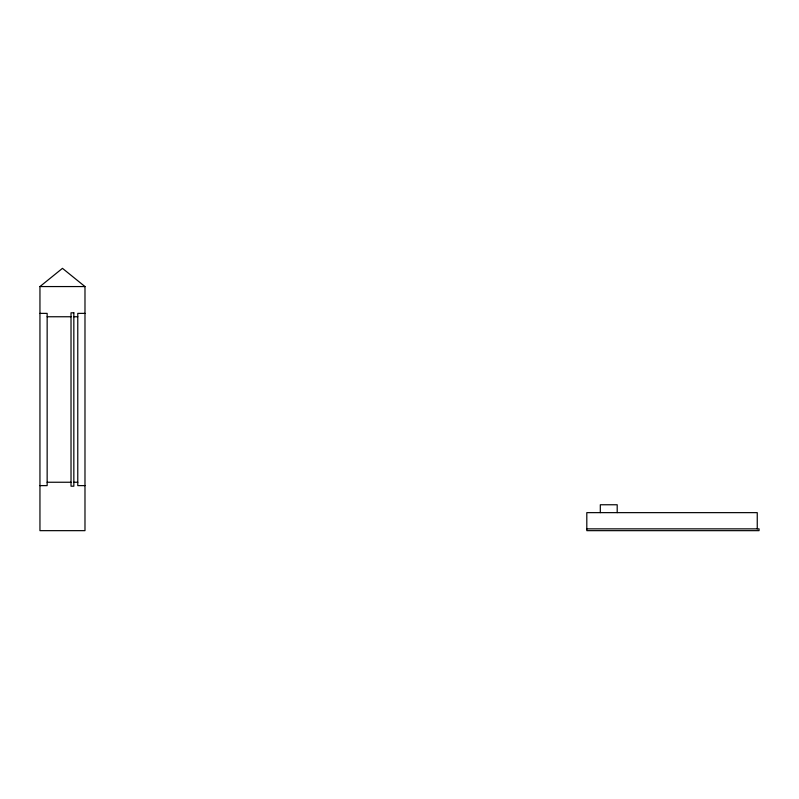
<?xml version="1.0" encoding="UTF-8"?>
<svg xmlns="http://www.w3.org/2000/svg" width="799" height="799" viewBox="0 0 799 799"><rect width="100%" height="100%" fill="white"/><g stroke="black" fill="none" stroke-linecap="round" stroke-linejoin="round"><path stroke-width="1.2" d="M39.95 286.561L62.462 268.344L84.984 286.561L84.984 530.656L39.95 530.656L39.95 286.561L84.984 286.561M39.95 313.378L47.151 313.378L47.151 485.622L39.95 485.622M84.984 313.378L77.773 313.378L77.773 485.622L84.984 485.622M47.151 316.754L71.021 316.754M73.838 316.754L77.773 316.754M47.151 482.246L71.021 482.246M73.838 482.246L77.773 482.246M586.806 528.858L759.05 528.858L759.05 530.656L586.806 530.656L586.806 512.638L757.252 512.638L757.252 528.858M617.198 512.638L617.198 504.758L600.309 504.758L600.309 512.638M73.838 312.808L71.021 312.808L71.021 486.192L73.838 486.192L73.838 312.808"/></g></svg>
